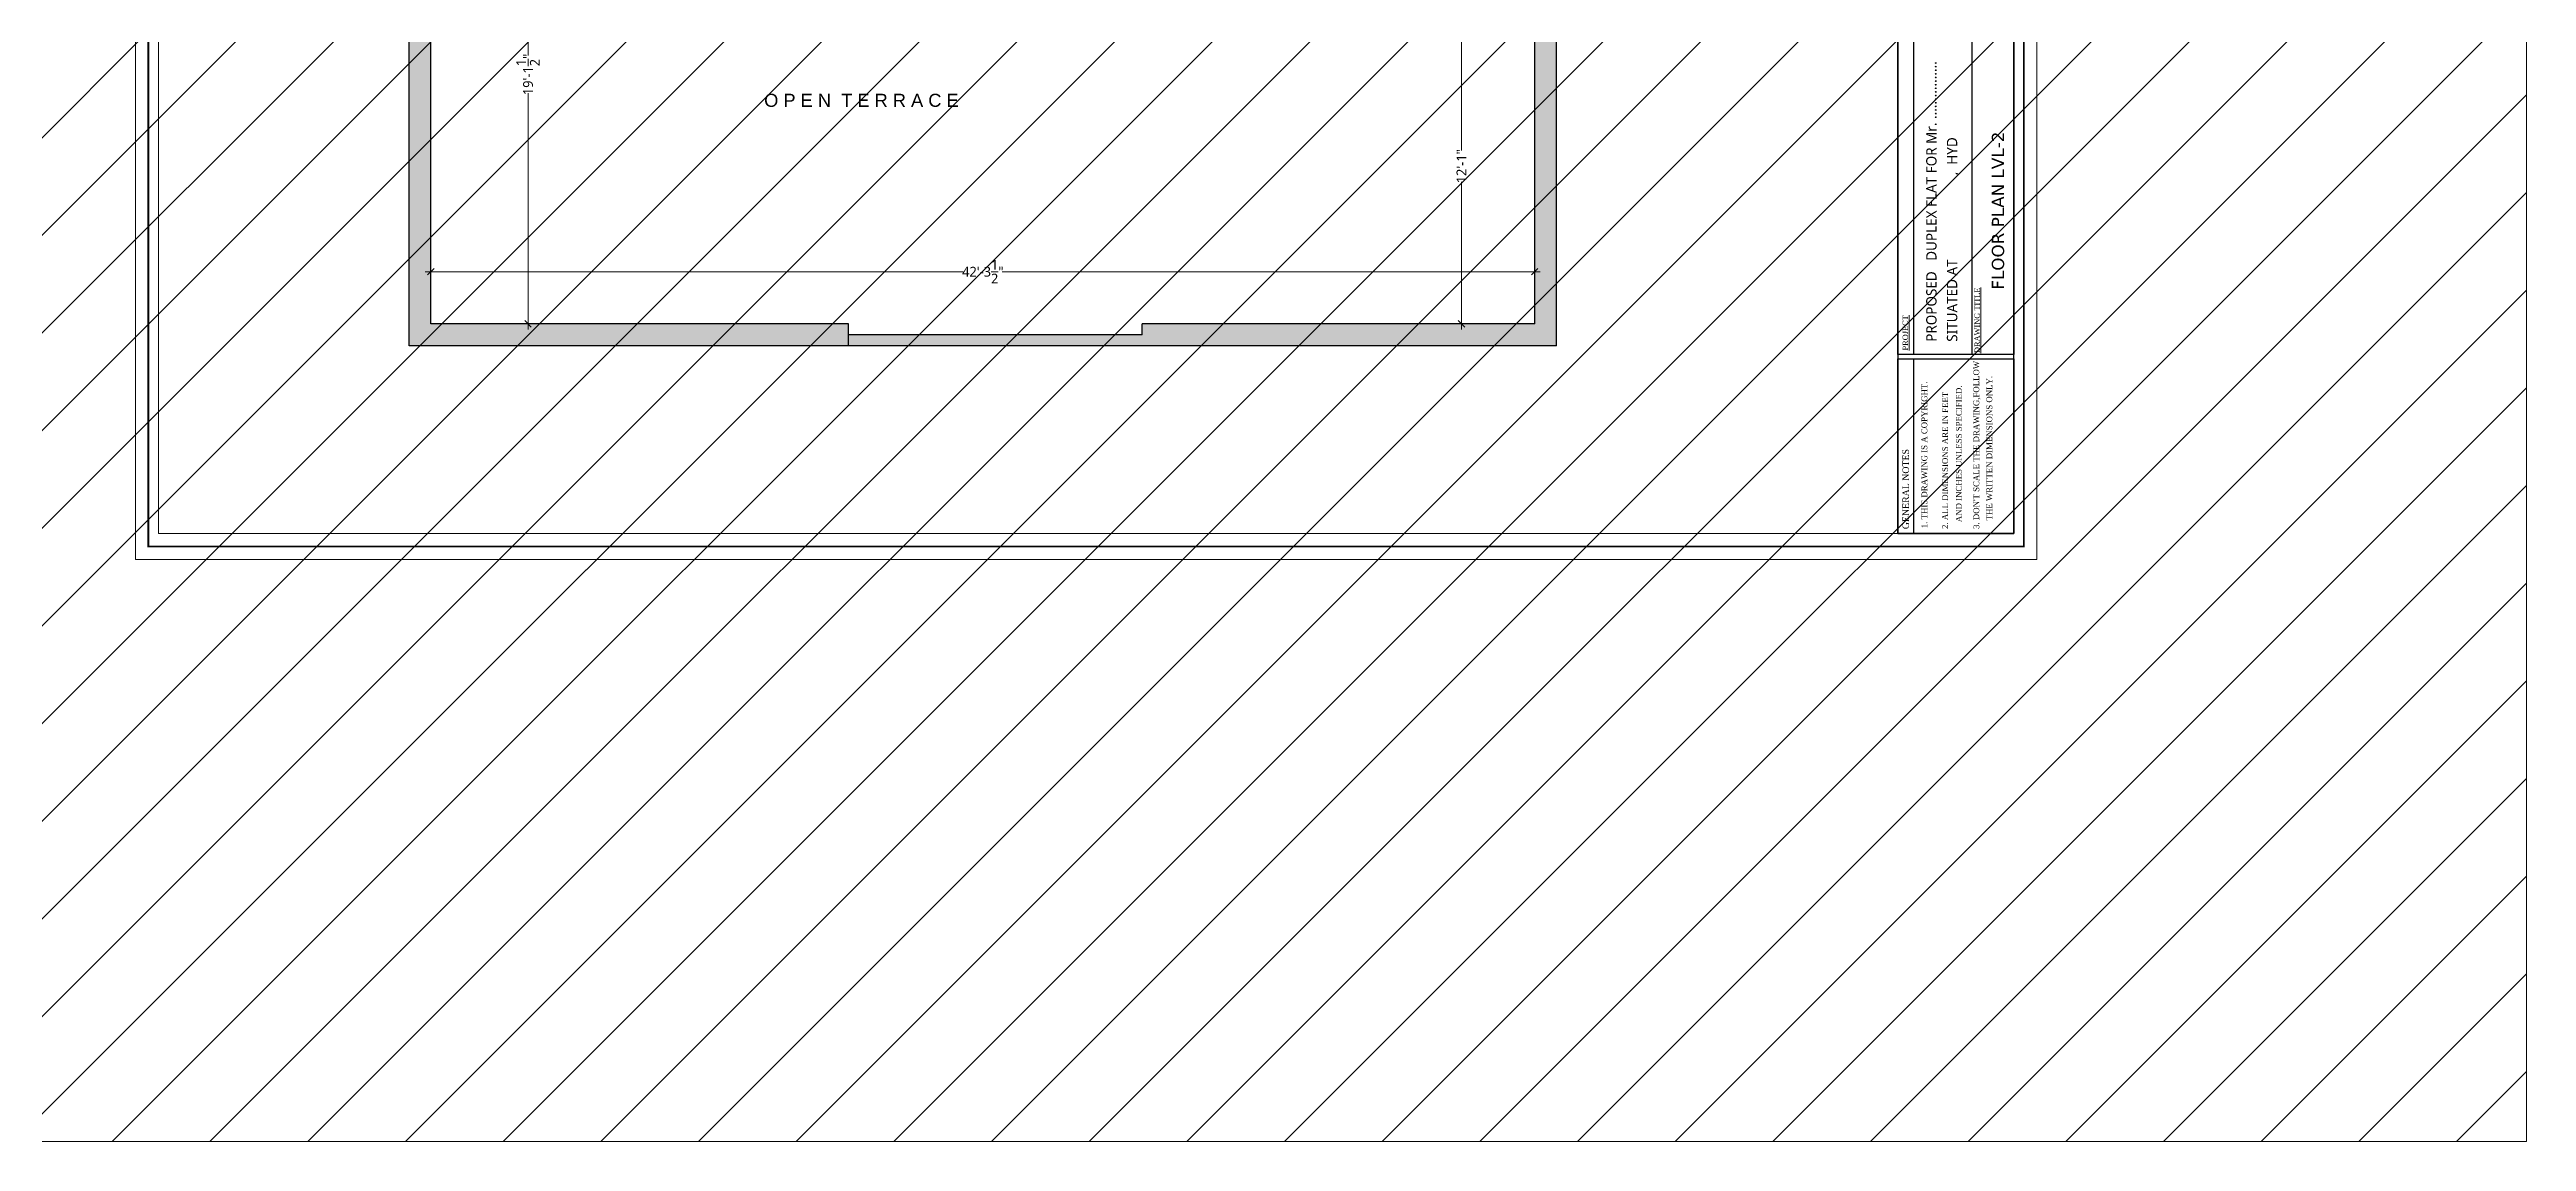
# Model space of a CAD drawing. Header units: inches. Extents: x -179 to 4134, y -2155 to 815.
# Drawn here: x 959 to 2098, y -2155 to -1653 of the extents above; entities that cross this region are included whole.
import ezdxf

# ---------------------------------------------------------------- set-up
doc = ezdxf.new("R2010")
doc.units = ezdxf.units.IN
doc.header["$LTSCALE"] = 5
for name, color, linetype, lineweight in [('DIM', 5, 'Continuous', 9), ('text', 7, 'Continuous', 5), ('title', 7, 'Continuous', 5), ('wall', 7, 'Continuous', 30), ('wall hatch', 252, 'Continuous', 5)]:
    doc.layers.add(name, color=color, linetype=linetype, lineweight=lineweight)
doc.styles.add('irfan', font='trebuc.ttf')
doc.styles.add('KARUN', font='arial.ttf')
doc.styles.add('raj', font='times.ttf')
doc.styles.add('TNR', font='trebuc.ttf')
doc.dimstyles.new('IRFAN', dxfattribs={"dimtxt": 4.5, "dimasz": 3, "dimexe": 2.5, "dimexo": 2.5, "dimgap": 0.09, "dimtad": 0, "dimdec": 1, "dimzin": 3, "dimdsep": 46, "dimlunit": 4, "dimtxsty": 'irfan', "dimblk": 'OBLIQUE', "dimcen": 2, "dimdle": 2.5, "dimclrd": 251, "dimclre": 251, "dimclrt": 7, "dimadec": 0, "dimazin": 0, "dimtm": 1e-09, "dimtfac": 1, "dimtdec": 1, "dimtofl": 0, "dimtmove": 0, "dimatfit": 3, "dimfxl": 2, "dimtolj": 1, "dimtzin": 0, "dimlwd": 0, "dimlwe": -1, "dimarcsym": 0})

# ---------------------------------------------------------------- blocks, each defined once
blk = doc.blocks.new('_Oblique')
at = {"color": 0, "linetype": 'ByBlock', "lineweight": -2}
blk.add_line((-0.5, -0.5), (0.5, 0.5), dxfattribs=at)
blk = doc.blocks.new('*D187')
at = {"layer": 'Defpoints', "color": 0, "ltscale": 0.25, "transparency": 16777216}
for p in [(1617.3, -1634.1), (1608.3, -1779.1), (1617.3, -1779.1)]:
    blk.add_point(p, dxfattribs=at)
at = {"layer": 'DIM', "color": 1, "ltscale": 0.25, "transparency": 16777216}
for p, q in [((1614.8, -1634.1), (1605.8, -1634.1)), ((1614.8, -1779.1), (1605.8, -1779.1))]:
    blk.add_line(p, q, dxfattribs=at)
at = {"layer": 'DIM', "color": 251, "lineweight": 0, "ltscale": 0.25, "transparency": 16777216}
for p, q in [((1608.3, -1631.6), (1608.3, -1699.4)), ((1608.3, -1781.6), (1608.3, -1713.8))]:
    blk.add_line(p, q, dxfattribs=at)
at = {"layer": 'DIM', "color": 251, "lineweight": 0, "ltscale": 0.25, "transparency": 16777216, "xscale": 3, "yscale": 3, "zscale": 3}
for p, rotation in [((1608.3, -1634.1), 90), ((1608.3, -1779.1), 270)]:
    blk.add_blockref('_Oblique', p, dxfattribs=dict(at, rotation=rotation))
at = {"layer": 'DIM', "color": 1, "ltscale": 0.25, "transparency": 16777216, "insert": (1608.3, -1706.6), "char_height": 4.5, "attachment_point": 5, "rotation": 90, "style": 'irfan'}
blk.add_mtext('\\A1;12\'-1"', dxfattribs=at)
blk = doc.blocks.new('*D188')
at = {"layer": 'Defpoints', "color": 0, "ltscale": 0.25, "transparency": 16777216}
for p in [(1176.6, -1549.6), (1176.6, -1779.1), (1179.2, -1779.1)]:
    blk.add_point(p, dxfattribs=at)
at = {"layer": 'DIM', "color": 251, "lineweight": 0, "ltscale": 0.25, "transparency": 16777216}
for p, q in [((1179.2, -1547.1), (1179.2, -1655.7)), ((1179.2, -1781.6), (1179.2, -1673))]:
    blk.add_line(p, q, dxfattribs=at)
at = {"layer": 'DIM', "color": 1, "ltscale": 0.25, "transparency": 16777216}
for p, q in [((1179.1, -1549.6), (1181.7, -1549.6)), ((1179.1, -1779.1), (1181.7, -1779.1))]:
    blk.add_line(p, q, dxfattribs=at)
at = {"layer": 'DIM', "color": 251, "lineweight": 0, "ltscale": 0.25, "transparency": 16777216, "xscale": 3, "yscale": 3, "zscale": 3}
for p, rotation in [((1179.2, -1549.6), 90), ((1179.2, -1779.1), 270)]:
    blk.add_blockref('_Oblique', p, dxfattribs=dict(at, rotation=rotation))
at = {"layer": 'DIM', "color": 1, "ltscale": 0.25, "transparency": 16777216, "insert": (1179.2, -1664.4), "char_height": 4.5, "attachment_point": 5, "rotation": 90, "style": 'irfan'}
blk.add_mtext('\\A1;19\'-1{\\H1x;\\S1/2;}"', dxfattribs=at)
blk = doc.blocks.new('*D190')
at = {"layer": 'Defpoints', "color": 0, "ltscale": 0.25, "transparency": 16777216}
for p in [(1134.5, -1755.1), (1134.5, -1755.3), (1642, -1755.3)]:
    blk.add_point(p, dxfattribs=at)
at = {"layer": 'DIM', "color": 1, "ltscale": 0.25, "transparency": 16777216}
for p, q in [((1134.5, -1752.8), (1134.5, -1752.6)), ((1642, -1752.8), (1642, -1752.6))]:
    blk.add_line(p, q, dxfattribs=at)
at = {"layer": 'DIM', "color": 251, "lineweight": 0, "ltscale": 0.25, "transparency": 16777216}
for p, q in [((1132, -1755.1), (1379.3, -1755.1)), ((1644.5, -1755.1), (1397.2, -1755.1))]:
    blk.add_line(p, q, dxfattribs=at)
at = {"layer": 'DIM', "color": 251, "lineweight": 0, "ltscale": 0.25, "transparency": 16777216, "xscale": 3, "yscale": 3, "zscale": 3, "rotation": 180.0000000000001}
blk.add_blockref('_Oblique', (1134.5, -1755.1), dxfattribs=at)
at = {"layer": 'DIM', "color": 251, "lineweight": 0, "ltscale": 0.25, "transparency": 16777216, "xscale": 3, "yscale": 3, "zscale": 3}
blk.add_blockref('_Oblique', (1642, -1755.1), dxfattribs=at)
at = {"layer": 'DIM', "color": 1, "ltscale": 0.25, "transparency": 16777216, "insert": (1388.3, -1755.1), "char_height": 4.5, "attachment_point": 5, "style": 'irfan'}
blk.add_mtext('\\A1;42\'-3{\\H1x;\\S1/2;}"', dxfattribs=at)

msp = doc.modelspace()

# ---------------------------------------------------------------- hatches: boundary and pattern name
at = {"lineweight": 15, "ltscale": 0.25, "transparency": 33554687}
h = msp.add_hatch(dxfattribs=at)
h.set_pattern_fill('ANSI31', color=256, scale=10)
h.paths.add_polyline_path([(-179.41, 814.5), (2097.9, 814.5), (2097.9, -2154.98), (-179.41, -2154.98)])
at = {"layer": 'wall hatch', "ltscale": 0.25}
h = msp.add_hatch(color=9, dxfattribs=at)
h.dxf.hatch_style = 1
h.paths.add_polyline_path([(1652.03, -1304.63), (1461.03, -1304.63), (1461.03, -1314.63), (1642.03, -1314.63), (1642.03, -1449.63), (1636.03, -1449.63), (1636.03, -1460.13), (1652.03, -1460.13)])
h.paths.add_polyline_path([(1652.03, -1634.13), (1642.03, -1634.13), (1642.03, -1779.13), (1461.53, -1779.13), (1461.53, -1784.13), (1326.53, -1784.13), (1326.53, -1789.13), (1652.03, -1789.13)])
h.paths.add_polyline_path([(1326.53, -1779.13), (1134.53, -1779.13), (1134.53, -1549.63), (1124.53, -1549.63), (1124.53, -1784.13), (1124.53, -1789.13), (1326.53, -1789.13), (1326.53, -1784.13)])

# ---------------------------------------------------------------- linework, layer by layer
at = {"lineweight": 15, "ltscale": 0.25}
msp.add_lwpolyline([(-179.41, 814.5), (2097.9, 814.5), (2097.9, -2154.98), (-179.41, -2154.98)], close=True, dxfattribs=at)
at = {"layer": 'title', "linetype": 'Continuous', "lineweight": -3}
for p, q in [((1816.3, -1793.1), (1816.3, -1610.68)), ((1843.09, -1793.1), (1843.09, -1610.68)), ((1816.3, -1875.48), (1816.3, -1795.1))]:
    msp.add_line(p, q, dxfattribs=at)
at = {"layer": 'title'}
for points in [[(1872.78, -1887.37), (1872.78, -1269.38), (998.77, -1269.38), (998.77, -1887.37)], [(1862.26, -1279.9), (1009.28, -1279.9), (1009.28, -1875.48), (1862.26, -1875.48)]]:
    msp.add_lwpolyline(points, close=True, dxfattribs=at)
at = {"layer": 'title', "color": 7, "linetype": 'Continuous', "const_width": 0.902}
msp.add_lwpolyline([(1866.85, -1275.32), (1004.7, -1275.32), (1004.7, -1881.44), (1866.85, -1881.44)], close=True, dxfattribs=at)
at = {"layer": 'title', "lineweight": -3}
msp.add_lwpolyline([(1808.91, -1279.9), (1808.91, -1875.48), (1862.26, -1875.48), (1862.26, -1279.9)], close=True, dxfattribs=at)
at = {"layer": 'title', "linetype": 'Continuous', "lineweight": -3}
for points in [[(1808.91, -1793.1), (1808.91, -1610.68), (1862.26, -1610.68), (1862.26, -1793.1)], [(1808.91, -1875.48), (1808.91, -1795.1), (1862.26, -1795.1), (1862.26, -1875.48)]]:
    msp.add_lwpolyline(points, close=True, dxfattribs=at)
at = {"layer": 'wall', "ltscale": 0.25}
for p, q in [((1124.53, -1784.13), (1124.53, -1549.63)), ((1134.53, -1779.13), (1134.53, -1549.63)), ((1642.03, -1779.13), (1642.03, -1634.13)), ((1652.03, -1789.13), (1652.03, -1634.13)), ((1124.53, -1789.13), (1124.53, -1784.13)), ((1326.53, -1779.13), (1134.53, -1779.13)), ((1326.53, -1789.13), (1326.53, -1779.13)), ((1461.53, -1784.13), (1326.53, -1784.13)), ((1642.03, -1779.13), (1461.53, -1779.13)), ((1461.53, -1784.13), (1461.53, -1779.13)), ((1326.53, -1789.13), (1124.53, -1789.13)), ((1652.03, -1789.13), (1326.53, -1789.13))]:
    msp.add_line(p, q, dxfattribs=at)

# ---------------------------------------------------------------- texts
at = {"layer": 'text', "lineweight": 25, "insert": (1376.98, -1679.38), "char_height": 6, "width": 89.0327, "attachment_point": 9, "style": 'KARUN'}
msp.add_mtext('\\A1;\\pxqc,t7,10;O P E N  T E R R A C E', dxfattribs=at)
at = {"layer": 'title', "insert": (1821.96, -1612.65), "char_height": 4.7571, "width": 174.6611, "attachment_point": 3, "rotation": 90, "line_spacing_factor": 1.200437, "style": 'TNR'}
msp.add_mtext('\\pxql;PROPOSED   DUPLEX FLAT FOR Mr. ................ \\PSITUATED AT                        ,  HYD', dxfattribs=at)
at = {"layer": 'title', "lineweight": 15, "insert": (1852.13, -1768.28), "char_height": 5.6233, "width": 237.7109, "attachment_point": 1, "rotation": 90, "line_spacing_factor": 0.80054, "style": 'raj'}
msp.add_mtext('{\\fVerdana|b0|i0|c0|p34;  FLOOR PLAN LVL-2}', dxfattribs=at)
at = {"layer": 'title', "linetype": 'Continuous', "attachment_point": 2, "rotation": 90, "style": 'raj'}
for s, insert, char_height, width in [('\\A1;\\pxql;{\\LDRAWING TITLE}', (1844.13, -1763.08), 2.5122, 58.8322), ('\\A1;\\pxql;{\\LPROJECT}', (1811.1, -1761.91), 2.5122, 58.8322), ('\\A1;\\pxql;GENERAL NOTES', (1811.03, -1838.37), 2.9984, 70.2183)]:
    msp.add_mtext(s, dxfattribs=dict(at, insert=insert, char_height=char_height, width=width))
at = {"layer": 'title', "char_height": 2.6844, "attachment_point": 1, "rotation": 90, "style": 'raj'}
for s, insert, width in [("\\A1;3. DON'T SCALE THE DRAWING,FOLLOW ", (1843.64, -1873.38), 143.3386), ('\\A1;{\\fTimes New Roman|b0|i0|c0|p18;1. THIS DRAWING IS A COPYRIGHT.}', (1819.75, -1873.04), 118.8722), ('\\A1;2. ALL DIMENSIONS ARE IN FEET ', (1829.3, -1873.38), 132.402), ('\\A1;AND INCHES UNLESS SPECIFIED.', (1835.61, -1870.25), 143.3386), ('\\A1;THE WRITTEN DIMENSIONS ONLY. ', (1849.62, -1869.45), 143.3386)]:
    msp.add_mtext(s, dxfattribs=dict(at, insert=insert, width=width))

# ---------------------------------------------------------------- dimensions: what is measured, and where the dimension line sits
at = {"layer": 'DIM', "ltscale": 0.25}
for p1, p2, distance, picture, middle in [((1176.59, -1549.63), (1176.59, -1779.13), 2.6, '*D188', (1179.19, -1664.38)), ((1617.35, -1634.13), (1617.35, -1779.13), -9.1, '*D187', (1608.25, -1706.63)), ((1642.03, -1755.27), (1134.53, -1755.27), -0.13, '*D190', (1388.28, -1755.15))]:
    dim = msp.add_aligned_dim(p1=p1, p2=p2, distance=distance, dimstyle='IRFAN', override={"dimpost": '\\X', "dimclre": 1, "dimclrt": 1}, dxfattribs=at)
    dim.commit()
    dim.dimension.update_dxf_attribs({"geometry": picture, "text_midpoint": middle})

doc.saveas('drawing.dxf')
